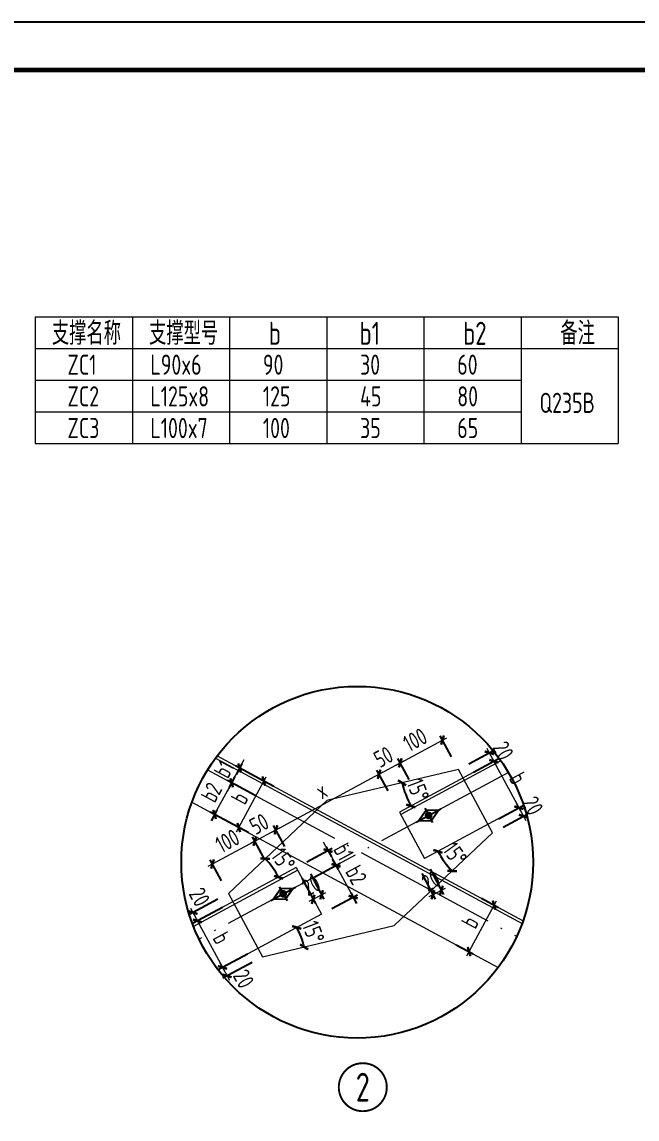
# Model space of a CAD drawing. Extents: x -2746917 to -971774, y -3334247 to -3250358.
# Drawn here: x -1621907 to -1609095, y -3297027 to -3274173 of the extents above; entities that cross this region are included whole.
import ezdxf
from ezdxf.enums import TextEntityAlignment as Align

# ---------------------------------------------------------------- set-up
doc = ezdxf.new("R2010")
doc.units = 0
doc.header["$LTSCALE"] = 1000
doc.header["$MEASUREMENT"] = 0
doc.header["$PDMODE"] = 35
doc.linetypes.add('DOTE', pattern=[2.42, 2, -0.2, 0.02, -0.2])
doc.layers.get('0').update_dxf_attribs({"linetype": 'CONTINUOUS'})
doc.layers.get('Defpoints').update_dxf_attribs({"linetype": 'CONTINUOUS'})
for name, color, linetype in [('AXIS', 253, 'DOTE'), ('BOLT', 7, 'CONTINUOUS'), ('DIM', 3, 'CONTINUOUS'), ('NUM', 7, 'CONTINUOUS'), ('PUB_TITLE', 4, 'CONTINUOUS'), ('TEXT', 7, 'CONTINUOUS'), ('THIN', 7, 'CONTINUOUS')]:
    doc.layers.add(name, color=color, linetype=linetype)
doc.layers.add('yichutu', color=7, linetype='CONTINUOUS', true_color=0xffffff, plot=False)
doc.styles.add('TSSD_Dimension', font='tssdeng.shx', dxfattribs={"width": 0.75, "bigfont": 'Hztxt.shx'})
doc.styles.add('TSSD_Num', font='tssdeng.shx', dxfattribs={"width": 0.75, "bigfont": 'hztxt.shx'})
doc.styles.add('TSSD_Rein', font='Tssdeng.shx', dxfattribs={"width": 0.75, "bigfont": 'hztxt.shx'})
doc.dimstyles.new('TSSD_100_100', dxfattribs={"dimtxt": 350, "dimasz": 100, "dimexe": 100, "dimexo": 250, "dimgap": 100, "dimtad": 1, "dimdec": 0, "dimzin": 0, "dimdsep": 46, "dimtxsty": 'TSSD_Dimension', "dimblk": '_tsdbk', "dimcen": 0, "dimdle": 100, "dimclrt": 7, "dimadec": 0, "dimazin": 0, "dimtfac": 1, "dimtdec": 0, "dimtix": 1, "dimtmove": 2, "dimatfit": 3, "dimldrblk": '_tsdbk', "dimfxl": 250, "dimtolj": 1, "dimtzin": 0, "dimlwd": 5, "dimarcsym": 0})
doc.dimstyles.new('TSSD_10_100', dxfattribs={"dimtxt": 350, "dimasz": 100, "dimexe": 100, "dimexo": 250, "dimgap": 100, "dimtad": 1, "dimdec": 0, "dimlfac": 0.1, "dimzin": 0, "dimdsep": 46, "dimtxsty": 'TSSD_Dimension', "dimblk": 'ARCHTICK', "dimcen": 0, "dimdle": 100, "dimclrt": 7, "dimadec": 0, "dimazin": 0, "dimtfac": 1, "dimtdec": 0, "dimtix": 1, "dimtmove": 2, "dimatfit": 3, "dimldrblk": 'ARCHTICK', "dimfxl": 1, "dimtolj": 1, "dimtzin": 0, "dimlwd": 5, "dimarcsym": 0})
doc.dimstyles.new('TSSD_200_100', dxfattribs={"dimtxt": 350, "dimasz": 100, "dimexe": 100, "dimexo": 250, "dimgap": 100, "dimtad": 1, "dimdec": 0, "dimlfac": 2, "dimzin": 0, "dimdsep": 46, "dimtxsty": 'TSSD_Dimension', "dimblk": 'ARCHTICK', "dimcen": 0, "dimdle": 100, "dimclrt": 7, "dimadec": 0, "dimazin": 0, "dimtfac": 1, "dimtdec": 0, "dimtix": 1, "dimtmove": 2, "dimatfit": 3, "dimfxl": 1, "dimtolj": 1, "dimtzin": 0, "dimarcsym": 0})

# ---------------------------------------------------------------- blocks, each defined once
blk = doc.blocks.new('A$C7C2454F9')
at = {"layer": 'BOLT'}
for p, q in [((217, 41), (8, -160)), ((54, 2), (171, -121)), ((199, 23), (71, -16)), ((199, 23), (154, -103)), ((26, -142), (71, -16)), ((26, -142), (154, -103))]:
    blk.add_line(p, q, dxfattribs=at)
at = {"layer": 'BOLT', "const_width": 40}
blk.add_lwpolyline([(127, -46, 1), (98, -73, 1), (127, -46)], format="xyb", dxfattribs=at)
blk = doc.blocks.new('_ArchTick')
at = {"color": 0, "const_width": 0.5}
blk.add_lwpolyline([(-0.71, -0.71), (0.71, 0.71)], dxfattribs=at)
blk = doc.blocks.new('*D2982')
at = {"layer": 'Defpoints', "color": 0, "ltscale": 1.5}
for p in [(-1617056, -3291239), (-1616750, -3291807), (-1617631, -3292282)]:
    blk.add_point(p, dxfattribs=at)
at = {"layer": 'DIM', "color": 0, "lineweight": -2, "ltscale": 1.5}
for p, q in [((-1616869, -3291587), (-1617104, -3291151)), ((-1617749, -3292061), (-1617984, -3291626))]:
    blk.add_line(p, q, dxfattribs=at)
at = {"layer": 'DIM', "color": 0, "lineweight": 5, "ltscale": 1.5}
blk.add_line((-1618025, -3291761), (-1616968, -3291192), dxfattribs=at)
at = {"layer": 'DIM', "color": 0, "lineweight": 5, "ltscale": 1.5, "xscale": 100, "yscale": 100, "zscale": 100}
for p, rotation in [((-1617056, -3291239), 28.32293763853625), ((-1617937, -3291714), 208.3229376385362)]:
    blk.add_blockref('_ArchTick', p, dxfattribs=dict(at, rotation=rotation))
at = {"layer": 'DIM', "color": 7, "ltscale": 1.5, "insert": (-1617627, -3291234), "char_height": 350, "attachment_point": 5, "rotation": 28.3229, "style": 'TSSD_Dimension'}
blk.add_mtext('\\A1;100', dxfattribs=at)
blk = doc.blocks.new('*D2983')
at = {"layer": 'Defpoints', "color": 0, "ltscale": 1.5}
for p in [(-1616616, -3291002), (-1616310, -3291570), (-1616750, -3291807)]:
    blk.add_point(p, dxfattribs=at)
at = {"layer": 'DIM', "color": 0, "lineweight": -2, "ltscale": 1.5}
for p, q in [((-1616429, -3291350), (-1616664, -3290914)), ((-1616869, -3291587), (-1617104, -3291151))]:
    blk.add_line(p, q, dxfattribs=at)
at = {"layer": 'DIM', "color": 0, "lineweight": 5, "ltscale": 1.5}
for p, q in [((-1617056, -3291239), (-1616616, -3291002)), ((-1616616, -3291002), (-1616528, -3290955)), ((-1617056, -3291239), (-1617145, -3291287))]:
    blk.add_line(p, q, dxfattribs=at)
at = {"layer": 'DIM', "color": 0, "lineweight": 5, "ltscale": 1.5, "xscale": 100, "yscale": 100, "zscale": 100}
for p, rotation in [((-1616616, -3291002), 208.3229376356212), ((-1617056, -3291239), 28.32293763562116)]:
    blk.add_blockref('_ArchTick', p, dxfattribs=dict(at, rotation=rotation))
at = {"layer": 'DIM', "color": 7, "ltscale": 1.5, "insert": (-1616967, -3290879), "char_height": 350, "attachment_point": 5, "rotation": 28.3229, "style": 'TSSD_Dimension'}
blk.add_mtext('\\A1;50', dxfattribs=at)
blk = doc.blocks.new('*D2984')
at = {"layer": 'Defpoints', "color": 0, "ltscale": 1.5}
for p in [(-1614468, -3289844), (-1614162, -3290412), (-1616310, -3291570)]:
    blk.add_point(p, dxfattribs=at)
at = {"layer": 'DIM', "color": 0, "lineweight": -2, "ltscale": 1.5}
for p, q in [((-1614280, -3290192), (-1614515, -3289756)), ((-1616429, -3291350), (-1616664, -3290914))]:
    blk.add_line(p, q, dxfattribs=at)
at = {"layer": 'DIM', "color": 0, "lineweight": 5, "ltscale": 1.5}
blk.add_line((-1616704, -3291050), (-1614380, -3289797), dxfattribs=at)
at = {"layer": 'DIM', "color": 0, "lineweight": 5, "ltscale": 1.5, "xscale": 100, "yscale": 100, "zscale": 100}
for p, rotation in [((-1614468, -3289844), 28.32293763562119), ((-1616616, -3291002), 208.3229376356212)]:
    blk.add_blockref('_ArchTick', p, dxfattribs=dict(at, rotation=rotation))
at = {"layer": 'DIM', "color": 7, "ltscale": 1.5, "insert": (-1615672, -3290181), "char_height": 350, "attachment_point": 5, "rotation": 28.3229, "style": 'TSSD_Dimension'}
blk.add_mtext('\\A1;x', dxfattribs=at)
blk = doc.blocks.new('*D2985')
at = {"layer": 'Defpoints', "color": 0, "ltscale": 1.5}
for p in [(-1614027, -3289607), (-1613721, -3290175), (-1614162, -3290412)]:
    blk.add_point(p, dxfattribs=at)
at = {"layer": 'DIM', "color": 0, "lineweight": -2, "ltscale": 1.5}
for p, q in [((-1613840, -3289955), (-1614075, -3289519)), ((-1614280, -3290192), (-1614515, -3289756))]:
    blk.add_line(p, q, dxfattribs=at)
at = {"layer": 'DIM', "color": 0, "lineweight": 5, "ltscale": 1.5}
for p, q in [((-1614468, -3289844), (-1614027, -3289607)), ((-1614027, -3289607), (-1613939, -3289559)), ((-1614468, -3289844), (-1614556, -3289891))]:
    blk.add_line(p, q, dxfattribs=at)
at = {"layer": 'DIM', "color": 0, "lineweight": 5, "ltscale": 1.5, "xscale": 100, "yscale": 100, "zscale": 100}
for p, rotation in [((-1614027, -3289607), 208.3229376356212), ((-1614468, -3289844), 28.32293763562116)]:
    blk.add_blockref('_ArchTick', p, dxfattribs=dict(at, rotation=rotation))
at = {"layer": 'DIM', "color": 7, "ltscale": 1.5, "insert": (-1614378, -3289483), "char_height": 350, "attachment_point": 5, "rotation": 28.3229, "style": 'TSSD_Dimension'}
blk.add_mtext('\\A1;50', dxfattribs=at)
blk = doc.blocks.new('*D2986')
at = {"layer": 'Defpoints', "color": 0, "ltscale": 1.5}
for p in [(-1613147, -3289132), (-1612841, -3289700), (-1613721, -3290175)]:
    blk.add_point(p, dxfattribs=at)
at = {"layer": 'DIM', "color": 0, "lineweight": 5, "ltscale": 1.5}
blk.add_line((-1614115, -3289654), (-1613059, -3289085), dxfattribs=at)
at = {"layer": 'DIM', "color": 0, "lineweight": -2, "ltscale": 1.5}
for p, q in [((-1612960, -3289480), (-1613195, -3289044)), ((-1613840, -3289955), (-1614075, -3289519))]:
    blk.add_line(p, q, dxfattribs=at)
at = {"layer": 'DIM', "color": 0, "lineweight": 5, "ltscale": 1.5, "xscale": 100, "yscale": 100, "zscale": 100}
for p, rotation in [((-1613147, -3289132), 28.32293763562119), ((-1614027, -3289607), 208.3229376356212)]:
    blk.add_blockref('_ArchTick', p, dxfattribs=dict(at, rotation=rotation))
at = {"layer": 'DIM', "color": 7, "ltscale": 1.5, "insert": (-1613718, -3289127), "char_height": 350, "attachment_point": 5, "rotation": 28.3229, "style": 'TSSD_Dimension'}
blk.add_mtext('\\A1;100', dxfattribs=at)
blk = doc.blocks.new('*D2987')
at = {"layer": 'Defpoints', "color": 0, "ltscale": 1.5}
for p in [(-1612817, -3289744), (-1612078, -3289573), (-1612723, -3289920)]:
    blk.add_point(p, dxfattribs=at)
at = {"layer": 'DIM', "color": 0, "lineweight": 5, "ltscale": 1.5}
for p, q in [((-1612173, -3289397), (-1612220, -3289309)), ((-1612173, -3289397), (-1612078, -3289573)), ((-1612078, -3289573), (-1612030, -3289661))]:
    blk.add_line(p, q, dxfattribs=at)
at = {"layer": 'DIM', "color": 0, "lineweight": -2, "ltscale": 1.5}
for p, q in [((-1612597, -3289626), (-1612085, -3289349)), ((-1612502, -3289802), (-1611990, -3289525))]:
    blk.add_line(p, q, dxfattribs=at)
at = {"layer": 'DIM', "color": 0, "lineweight": 5, "ltscale": 1.5, "xscale": 100, "yscale": 100, "zscale": 100}
for p, rotation in [((-1612173, -3289397), 298.3229376384968), ((-1612078, -3289573), 118.3229376384968)]:
    blk.add_blockref('_ArchTick', p, dxfattribs=dict(at, rotation=rotation))
at = {"layer": 'DIM', "color": 7, "ltscale": 1.5, "insert": (-1611883, -3289354), "char_height": 350, "attachment_point": 5, "rotation": 298.3229, "style": 'TSSD_Dimension'}
blk.add_mtext('\\A1;20', dxfattribs=at)
blk = doc.blocks.new('*D2988')
at = {"layer": 'Defpoints', "color": 0, "ltscale": 1.5}
for p in [(-1612723, -3289920), (-1611556, -3290541), (-1612201, -3290889)]:
    blk.add_point(p, dxfattribs=at)
at = {"layer": 'DIM', "color": 0, "lineweight": -2, "ltscale": 1.5}
for p, q in [((-1612502, -3289802), (-1611990, -3289525)), ((-1611981, -3290770), (-1611468, -3290494))]:
    blk.add_line(p, q, dxfattribs=at)
at = {"layer": 'DIM', "color": 0, "lineweight": 5, "ltscale": 1.5}
blk.add_line((-1612125, -3289485), (-1611509, -3290629), dxfattribs=at)
at = {"layer": 'DIM', "color": 0, "lineweight": 5, "ltscale": 1.5, "xscale": 100, "yscale": 100, "zscale": 100}
for p, rotation in [((-1612078, -3289573), 118.3229376539176), ((-1611556, -3290541), 298.3229376539176)]:
    blk.add_blockref('_ArchTick', p, dxfattribs=dict(at, rotation=rotation))
at = {"layer": 'DIM', "color": 7, "ltscale": 1.5, "insert": (-1611575, -3289926), "char_height": 350, "attachment_point": 5, "rotation": 298.3229, "style": 'TSSD_Dimension'}
blk.add_mtext('\\A1;b', dxfattribs=at)
blk = doc.blocks.new('*D2989')
at = {"layer": 'Defpoints', "color": 0, "ltscale": 1.5}
for p in [(-1612201, -3290889), (-1611461, -3290717), (-1612106, -3291065)]:
    blk.add_point(p, dxfattribs=at)
at = {"layer": 'DIM', "color": 0, "lineweight": 5, "ltscale": 1.5}
for p, q in [((-1611556, -3290541), (-1611603, -3290453)), ((-1611556, -3290541), (-1611461, -3290717)), ((-1611461, -3290717), (-1611414, -3290805))]:
    blk.add_line(p, q, dxfattribs=at)
at = {"layer": 'DIM', "color": 0, "lineweight": -2, "ltscale": 1.5}
for p, q in [((-1611981, -3290770), (-1611468, -3290494)), ((-1611886, -3290946), (-1611373, -3290670))]:
    blk.add_line(p, q, dxfattribs=at)
at = {"layer": 'DIM', "color": 0, "lineweight": 5, "ltscale": 1.5, "xscale": 100, "yscale": 100, "zscale": 100}
for p, rotation in [((-1611556, -3290541), 298.3229376539176), ((-1611461, -3290717), 118.3229376539176)]:
    blk.add_blockref('_ArchTick', p, dxfattribs=dict(at, rotation=rotation))
at = {"layer": 'DIM', "color": 7, "ltscale": 1.5, "insert": (-1611266, -3290499), "char_height": 350, "attachment_point": 5, "rotation": 298.3229, "style": 'TSSD_Dimension'}
blk.add_mtext('\\A1;20', dxfattribs=at)
blk = doc.blocks.new('*D2990')
at = {"layer": 'Defpoints', "color": 0, "ltscale": 1.5}
for p in [(-1617607, -3292326), (-1617512, -3292502), (-1618251, -3292900)]:
    blk.add_point(p, dxfattribs=at)
at = {"layer": 'DIM', "color": 0, "lineweight": -2, "ltscale": 1.5}
for p, q in [((-1617827, -3292444), (-1618434, -3292772)), ((-1617732, -3292620), (-1618339, -3292948))]:
    blk.add_line(p, q, dxfattribs=at)
at = {"layer": 'DIM', "color": 0, "lineweight": 5, "ltscale": 1.5}
blk.add_line((-1618394, -3292636), (-1618204, -3292988), dxfattribs=at)
at = {"layer": 'DIM', "color": 0, "lineweight": 5, "ltscale": 1.5, "xscale": 100, "yscale": 100, "zscale": 100}
for p, rotation in [((-1618346, -3292724), 118.3229376384968), ((-1618251, -3292900), 298.3229376384968)]:
    blk.add_blockref('_ArchTick', p, dxfattribs=dict(at, rotation=rotation))
at = {"layer": 'DIM', "color": 7, "ltscale": 1.5, "insert": (-1618208, -3292401), "char_height": 350, "attachment_point": 5, "rotation": 298.3229, "style": 'TSSD_Dimension'}
blk.add_mtext('\\A1;20', dxfattribs=at)
blk = doc.blocks.new('*D2991')
at = {"layer": 'Defpoints', "color": 0, "ltscale": 1.5}
for p in [(-1617512, -3292502), (-1616990, -3293470), (-1617730, -3293868)]:
    blk.add_point(p, dxfattribs=at)
at = {"layer": 'DIM', "color": 0, "lineweight": -2, "ltscale": 1.5}
for p, q in [((-1617732, -3292620), (-1618339, -3292948)), ((-1617210, -3293589), (-1617818, -3293916))]:
    blk.add_line(p, q, dxfattribs=at)
at = {"layer": 'DIM', "color": 0, "lineweight": 5, "ltscale": 1.5}
blk.add_line((-1618299, -3292812), (-1617682, -3293956), dxfattribs=at)
at = {"layer": 'DIM', "color": 0, "lineweight": 5, "ltscale": 1.5, "xscale": 100, "yscale": 100, "zscale": 100}
for p, rotation in [((-1618251, -3292900), 118.3229376539176), ((-1617730, -3293868), 298.3229376539176)]:
    blk.add_blockref('_ArchTick', p, dxfattribs=dict(at, rotation=rotation))
at = {"layer": 'DIM', "color": 7, "ltscale": 1.5, "insert": (-1617748, -3293254), "char_height": 350, "attachment_point": 5, "rotation": 298.3229, "style": 'TSSD_Dimension'}
blk.add_mtext('\\A1;b', dxfattribs=at)
blk = doc.blocks.new('*D2992')
at = {"layer": 'Defpoints', "color": 0, "ltscale": 1.5}
for p in [(-1616990, -3293470), (-1616895, -3293646), (-1617635, -3294044)]:
    blk.add_point(p, dxfattribs=at)
at = {"layer": 'DIM', "color": 0, "lineweight": -2, "ltscale": 1.5}
for p, q in [((-1617210, -3293589), (-1617818, -3293916)), ((-1617115, -3293765), (-1617723, -3294092))]:
    blk.add_line(p, q, dxfattribs=at)
at = {"layer": 'DIM', "color": 0, "lineweight": 5, "ltscale": 1.5}
for p, q in [((-1617730, -3293868), (-1617777, -3293780)), ((-1617730, -3293868), (-1617635, -3294044)), ((-1617635, -3294044), (-1617587, -3294133))]:
    blk.add_line(p, q, dxfattribs=at)
at = {"layer": 'DIM', "color": 0, "lineweight": 5, "ltscale": 1.5, "xscale": 100, "yscale": 100, "zscale": 100}
for p, rotation in [((-1617730, -3293868), 298.3229376539176), ((-1617635, -3294044), 118.3229376539176)]:
    blk.add_blockref('_ArchTick', p, dxfattribs=dict(at, rotation=rotation))
at = {"layer": 'DIM', "color": 7, "ltscale": 1.5, "insert": (-1617289, -3294106), "char_height": 350, "attachment_point": 5, "rotation": 298.3229, "style": 'TSSD_Dimension'}
blk.add_mtext('\\A1;20', dxfattribs=at)
blk = doc.blocks.new('*D2993')
at = {"layer": 'Defpoints', "color": 0, "ltscale": 1.5}
for p in [(-1616192, -3291789), (-1616016, -3291695), (-1615665, -3292355)]:
    blk.add_point(p, dxfattribs=at)
at = {"layer": 'DIM', "color": 0, "lineweight": -2, "ltscale": 1.5}
for p, q in [((-1616075, -3292010), (-1615795, -3292538)), ((-1615898, -3291916), (-1615618, -3292444))]:
    blk.add_line(p, q, dxfattribs=at)
at = {"layer": 'DIM', "color": 0, "lineweight": 5, "ltscale": 1.5}
for p, q in [((-1615842, -3292449), (-1615930, -3292496)), ((-1615842, -3292449), (-1615665, -3292355)), ((-1615665, -3292355), (-1615577, -3292309))]:
    blk.add_line(p, q, dxfattribs=at)
at = {"layer": 'DIM', "color": 0, "lineweight": 5, "ltscale": 1.5, "xscale": 100, "yscale": 100, "zscale": 100}
for p, rotation in [((-1615665, -3292355), 207.9619845156789), ((-1615842, -3292449), 27.96198451567887)]:
    blk.add_blockref('_ArchTick', p, dxfattribs=dict(at, rotation=rotation))
at = {"layer": 'DIM', "color": 7, "ltscale": 1.5, "insert": (-1615882, -3292159), "char_height": 350, "attachment_point": 5, "rotation": 27.962, "style": 'TSSD_Dimension'}
blk.add_mtext('\\A1;20', dxfattribs=at)
blk = doc.blocks.new('*D2994')
at = {"layer": 'Defpoints', "color": 0, "ltscale": 1.5}
for p in [(-1613521, -3291600), (-1613698, -3291694), (-1613170, -3292261)]:
    blk.add_point(p, dxfattribs=at)
at = {"layer": 'DIM', "color": 0, "lineweight": -2, "ltscale": 1.5}
for p, q in [((-1613404, -3291821), (-1613124, -3292349)), ((-1613580, -3291915), (-1613300, -3292443))]:
    blk.add_line(p, q, dxfattribs=at)
at = {"layer": 'DIM', "color": 0, "lineweight": 5, "ltscale": 1.5}
for p, q in [((-1613347, -3292354), (-1613170, -3292261)), ((-1613170, -3292261), (-1613082, -3292214)), ((-1613347, -3292354), (-1613435, -3292401))]:
    blk.add_line(p, q, dxfattribs=at)
at = {"layer": 'DIM', "color": 0, "lineweight": 5, "ltscale": 1.5, "xscale": 100, "yscale": 100, "zscale": 100}
for p, rotation in [((-1613347, -3292354), 27.96198451567887), ((-1613170, -3292261), 207.9619845156789)]:
    blk.add_blockref('_ArchTick', p, dxfattribs=dict(at, rotation=rotation))
at = {"layer": 'DIM', "color": 7, "ltscale": 1.5, "insert": (-1613388, -3292065), "char_height": 350, "attachment_point": 5, "rotation": 27.962, "style": 'TSSD_Dimension'}
blk.add_mtext('\\A1;20', dxfattribs=at)
blk = doc.blocks.new('*D3082')
at = {"layer": 'Defpoints', "color": 0, "ltscale": 1.5}
for p in [(-1615670, -3292758), (-1614155, -3292997), (-1616068, -3293301), (-1616895, -3293646), (-1617821, -3293918)]:
    blk.add_point(p, dxfattribs=at)
at = {"layer": 'DIM', "color": 0, "lineweight": -2, "ltscale": 1.5}
blk.add_arc((-1617647, -3293824), 1664, 13.3229, 28.3229, dxfattribs=at)
at = {"layer": 'DIM', "color": 0, "lineweight": -2, "ltscale": 1.5, "xscale": 100, "yscale": 100, "zscale": 100}
for p, rotation in [((-1616183, -3293035), 118.3229376385239), ((-1616029, -3293441), 283.3229376385052)]:
    blk.add_blockref('_ArchTick', p, dxfattribs=dict(at, rotation=rotation))
at = {"layer": 'DIM', "color": 7, "ltscale": 1.5, "insert": (-1615835, -3293135), "char_height": 350, "attachment_point": 5, "rotation": 290.8229, "style": 'TSSD_Dimension'}
blk.add_mtext('\\A1;15°', dxfattribs=at)
blk = doc.blocks.new('*D3083')
at = {"layer": 'Defpoints', "color": 0, "ltscale": 1.5}
for p in [(-1615558, -3290393), (-1616192, -3291790), (-1616643, -3291852), (-1617607, -3292326), (-1618355, -3292956)]:
    blk.add_point(p, dxfattribs=at)
at = {"layer": 'DIM', "color": 0, "lineweight": -2, "ltscale": 1.5}
blk.add_arc((-1618169, -3292856), 1827, 28.3229, 43.3229, dxfattribs=at)
at = {"layer": 'DIM', "color": 0, "lineweight": -2, "ltscale": 1.5, "xscale": 100, "yscale": 100, "zscale": 100}
for p, rotation in [((-1616840, -3291602), 133.3229376384956), ((-1616561, -3291989), 298.3229376385062)]:
    blk.add_blockref('_ArchTick', p, dxfattribs=dict(at, rotation=rotation))
at = {"layer": 'DIM', "color": 7, "ltscale": 1.5, "insert": (-1616465, -3291626), "char_height": 350, "attachment_point": 5, "rotation": 305.8229, "style": 'TSSD_Dimension'}
blk.add_mtext('\\A1;15°', dxfattribs=at)
blk = doc.blocks.new('*D3084')
at = {"layer": 'Defpoints', "color": 0, "ltscale": 1.5}
for p in [(-1611967, -3289513), (-1612817, -3289744), (-1613943, -3290188), (-1615558, -3290393), (-1614043, -3290632)]:
    blk.add_point(p, dxfattribs=at)
at = {"layer": 'DIM', "color": 0, "lineweight": -2, "ltscale": 1.5}
blk.add_arc((-1612065, -3289566), 1978, 193.3229, 208.3229, dxfattribs=at)
at = {"layer": 'DIM', "color": 0, "lineweight": -2, "ltscale": 1.5, "xscale": 100, "yscale": 100, "zscale": 100}
for p, rotation in [((-1613990, -3290022), 103.3229376385344), ((-1613807, -3290505), 298.3229376385023)]:
    blk.add_blockref('_ArchTick', p, dxfattribs=dict(at, rotation=rotation))
at = {"layer": 'DIM', "color": 7, "ltscale": 1.5, "insert": (-1613657, -3290172), "char_height": 350, "attachment_point": 5, "rotation": 290.8229, "style": 'TSSD_Dimension'}
blk.add_mtext('\\A1;15°', dxfattribs=at)
blk = doc.blocks.new('*D3085')
at = {"layer": 'Defpoints', "color": 0, "ltscale": 1.5}
for p in [(-1611458, -3290488), (-1612106, -3291065), (-1613521, -3291600), (-1613157, -3291595), (-1614155, -3292997)]:
    blk.add_point(p, dxfattribs=at)
at = {"layer": 'DIM', "color": 0, "lineweight": -2, "ltscale": 1.5}
blk.add_arc((-1611544, -3290534), 1931, 208.3229, 223.3229, dxfattribs=at)
at = {"layer": 'DIM', "color": 0, "lineweight": -2, "ltscale": 1.5, "xscale": 100, "yscale": 100, "zscale": 100}
for p, rotation in [((-1613243, -3291450), 118.3229376385109), ((-1612948, -3291859), 313.3229376385052)]:
    blk.add_blockref('_ArchTick', p, dxfattribs=dict(at, rotation=rotation))
at = {"layer": 'DIM', "color": 7, "ltscale": 1.5, "insert": (-1612886, -3291504), "char_height": 350, "attachment_point": 5, "rotation": 305.8229, "style": 'TSSD_Dimension'}
blk.add_mtext('\\A1;15°', dxfattribs=at)
blk = doc.blocks.new('*D2995')
at = {"layer": 'Defpoints', "color": 0, "ltscale": 1.5}
for p in [(-1616869, -3289985), (-1616441, -3290216), (-1616963, -3291185)]:
    blk.add_point(p, dxfattribs=at)
at = {"layer": 'DIM', "color": 0, "lineweight": 5, "ltscale": 1.5}
blk.add_line((-1617439, -3291042), (-1616822, -3289897), dxfattribs=at)
at = {"layer": 'DIM', "color": 0, "lineweight": -2, "ltscale": 1.5}
for p, q in [((-1616661, -3290098), (-1616957, -3289938)), ((-1617183, -3291066), (-1617479, -3290906))]:
    blk.add_line(p, q, dxfattribs=at)
at = {"layer": 'DIM', "color": 0, "lineweight": 5, "ltscale": 1.5, "xscale": 100, "yscale": 100, "zscale": 100}
for p, rotation in [((-1616869, -3289985), 61.67706236150075), ((-1617391, -3290954), 241.6770623615007)]:
    blk.add_blockref('_ArchTick', p, dxfattribs=dict(at, rotation=rotation))
at = {"layer": 'DIM', "color": 7, "ltscale": 1.5, "insert": (-1617372, -3290339), "char_height": 350, "attachment_point": 5, "rotation": 61.6771, "style": 'TSSD_Dimension'}
blk.add_mtext('\\A1;b', dxfattribs=at)
blk = doc.blocks.new('*D2996')
at = {"layer": 'Defpoints', "color": 0, "ltscale": 1.5}
for p in [(-1612558, -3292309), (-1612072, -3292571), (-1613080, -3293277)]:
    blk.add_point(p, dxfattribs=at)
at = {"layer": 'DIM', "color": 0, "lineweight": 5, "ltscale": 1.5}
blk.add_line((-1612641, -3293627), (-1612025, -3292483), dxfattribs=at)
at = {"layer": 'DIM', "color": 0, "lineweight": -2, "ltscale": 1.5}
for p, q in [((-1612338, -3292428), (-1611984, -3292618)), ((-1612860, -3293396), (-1612506, -3293587))]:
    blk.add_line(p, q, dxfattribs=at)
at = {"layer": 'DIM', "color": 0, "lineweight": 5, "ltscale": 1.5, "xscale": 100, "yscale": 100, "zscale": 100}
for p, rotation in [((-1612072, -3292571), 61.6770623614884), ((-1612594, -3293539), 241.6770623614884)]:
    blk.add_blockref('_ArchTick', p, dxfattribs=dict(at, rotation=rotation))
at = {"layer": 'DIM', "color": 7, "ltscale": 1.5, "insert": (-1612575, -3292925), "char_height": 350, "attachment_point": 5, "rotation": 61.6771, "style": 'TSSD_Dimension'}
blk.add_mtext('\\A1;b', dxfattribs=at)
blk = doc.blocks.new('ts_idx1')
at = {"color": 0, "linetype": 'ByBlock', "lineweight": -2, "const_width": 0.04}
blk.add_lwpolyline([(-0.5, 0, 1), (0.5, 0, 1)], format="xyb", close=True, dxfattribs=at)
at = {"color": 0, "linetype": 'ByBlock', "lineweight": -2, "style": 'TSSD_Num', "width": 0.75}
blk.add_attdef('A', text='', height=0.6, dxfattribs=at).set_placement((0, 0), align=Align.MIDDLE_CENTER)
blk = doc.blocks.new('_tsdbk')
blk.add_line((-1, 0), (1.5, 0))
at = {"const_width": 0.5}
blk.add_lwpolyline([(-0.7, -0.7), (0.7, 0.7)], dxfattribs=at)
blk = doc.blocks.new('*D2999')
at = {"layer": 'Defpoints', "color": 0, "ltscale": 1.5}
for p in [(-1616192, -3291790), (-1615364, -3291742), (-1616026, -3292098)]:
    blk.add_point(p, dxfattribs=at)
at = {"layer": 'DIM', "color": 0, "lineweight": 5, "ltscale": 1.5}
for p, q in [((-1615578, -3291346), (-1615625, -3291258)), ((-1615530, -3291434), (-1615364, -3291742)), ((-1615317, -3291830), (-1615270, -3291918))]:
    blk.add_line(p, q, dxfattribs=at)
at = {"layer": 'DIM', "color": 0, "lineweight": -2, "ltscale": 1.5}
for p, q in [((-1615972, -3291671), (-1615442, -3291386)), ((-1615806, -3291979), (-1615276, -3291694))]:
    blk.add_line(p, q, dxfattribs=at)
at = {"layer": 'DIM', "color": 0, "lineweight": 5, "ltscale": 1.5, "xscale": 100, "yscale": 100, "zscale": 100}
for p, rotation in [((-1615530, -3291434), 298.3229376384658), ((-1615364, -3291742), 118.3229376384658)]:
    blk.add_blockref('_tsdbk', p, dxfattribs=dict(at, rotation=rotation))
at = {"layer": 'DIM', "color": 7, "ltscale": 1.5, "insert": (-1615205, -3291457), "char_height": 350, "attachment_point": 5, "rotation": 298.3229, "style": 'TSSD_Dimension'}
blk.add_mtext('\\A1;b1', dxfattribs=at)
blk = doc.blocks.new('*D3000')
at = {"layer": 'Defpoints', "color": 0, "ltscale": 1.5}
for p in [(-1616026, -3292098), (-1615009, -3292402), (-1615670, -3292758)]:
    blk.add_point(p, dxfattribs=at)
at = {"layer": 'DIM', "color": 0, "lineweight": -2, "ltscale": 1.5}
for p, q in [((-1615806, -3291979), (-1615276, -3291694)), ((-1615450, -3292640), (-1614921, -3292354))]:
    blk.add_line(p, q, dxfattribs=at)
at = {"layer": 'DIM', "color": 0, "lineweight": 5, "ltscale": 1.5}
blk.add_line((-1615317, -3291830), (-1615056, -3292314), dxfattribs=at)
at = {"layer": 'DIM', "color": 0, "lineweight": 5, "ltscale": 1.5, "xscale": 100, "yscale": 100, "zscale": 100}
for p, rotation in [((-1615364, -3291742), 118.3229376539176), ((-1615009, -3292402), 298.3229376539176)]:
    blk.add_blockref('_tsdbk', p, dxfattribs=dict(at, rotation=rotation))
at = {"layer": 'DIM', "color": 7, "ltscale": 1.5, "insert": (-1614944, -3291941), "char_height": 350, "attachment_point": 5, "rotation": 298.3229, "style": 'TSSD_Dimension'}
blk.add_mtext('\\A1;b2', dxfattribs=at)
blk = doc.blocks.new('*D3001')
at = {"layer": 'Defpoints', "color": 0, "ltscale": 1.5}
for p in [(-1617539, -3290022), (-1616827, -3290406), (-1617183, -3291066)]:
    blk.add_point(p, dxfattribs=at)
at = {"layer": 'DIM', "color": 0, "lineweight": -2, "ltscale": 1.5}
for p, q in [((-1617047, -3290287), (-1617627, -3289974)), ((-1617403, -3290947), (-1617983, -3290635))]:
    blk.add_line(p, q, dxfattribs=at)
at = {"layer": 'DIM', "color": 0, "lineweight": 5, "ltscale": 1.5}
blk.add_line((-1617848, -3290594), (-1617587, -3290110), dxfattribs=at)
at = {"layer": 'DIM', "color": 0, "lineweight": 5, "ltscale": 1.5, "xscale": 100, "yscale": 100, "zscale": 100}
for p, rotation in [((-1617539, -3290022), 61.67706236149959), ((-1617895, -3290682), 241.6770623614996)]:
    blk.add_blockref('_tsdbk', p, dxfattribs=dict(at, rotation=rotation))
at = {"layer": 'DIM', "color": 7, "ltscale": 1.5, "insert": (-1617959, -3290222), "char_height": 350, "attachment_point": 5, "rotation": 61.6771, "style": 'TSSD_Dimension'}
blk.add_mtext('\\A1;b2', dxfattribs=at)
blk = doc.blocks.new('*D3002')
at = {"layer": 'Defpoints', "color": 0, "ltscale": 1.5}
for p in [(-1617373, -3289714), (-1616661, -3290098), (-1616827, -3290406)]:
    blk.add_point(p, dxfattribs=at)
at = {"layer": 'DIM', "color": 0, "lineweight": 5, "ltscale": 1.5}
for p, q in [((-1617326, -3289626), (-1617278, -3289538)), ((-1617539, -3290022), (-1617373, -3289714)), ((-1617587, -3290110), (-1617634, -3290198))]:
    blk.add_line(p, q, dxfattribs=at)
at = {"layer": 'DIM', "color": 0, "lineweight": -2, "ltscale": 1.5}
for p, q in [((-1616881, -3289979), (-1617461, -3289666)), ((-1617047, -3290287), (-1617627, -3289974))]:
    blk.add_line(p, q, dxfattribs=at)
at = {"layer": 'DIM', "color": 0, "lineweight": 5, "ltscale": 1.5, "xscale": 100, "yscale": 100, "zscale": 100}
for p, rotation in [((-1617373, -3289714), 241.6770623460824), ((-1617539, -3290022), 61.67706234608244)]:
    blk.add_blockref('_tsdbk', p, dxfattribs=dict(at, rotation=rotation))
at = {"layer": 'DIM', "color": 7, "ltscale": 1.5, "insert": (-1617698, -3289737), "char_height": 350, "attachment_point": 5, "rotation": 61.6771, "style": 'TSSD_Dimension'}
blk.add_mtext('\\A1;b1', dxfattribs=at)
blk = doc.blocks.new('yct-891-420-89100-42000-100-2004.0')
at = {"layer": 'yichutu', "color": 7, "true_color": 0xffffff}
blk.add_lwpolyline([(0, 0), (0, 42000), (89100, 42000), (89100, 0)], close=True, dxfattribs=at)
blk = doc.blocks.new('A$C440D491C')
at = {"layer": 'PUB_TITLE'}
blk.add_lwpolyline([(0, 0), (0, 42000), (89100, 42000), (89100, 0)], close=True, dxfattribs=at)
at = {"layer": 'PUB_TITLE', "const_width": 100}
blk.add_lwpolyline([(88100, 1000), (88100, 41000), (713, 41000), (713, 1000), (88100, 1000)], dxfattribs=at)

msp = doc.modelspace()

# ---------------------------------------------------------------- linework, layer by layer
at = {"color": 4, "lineweight": 5, "ltscale": 1.5}
for p, q in [((-1617876.9, -3289510.51), (-1611489.54, -3292953.05)), ((-1617840.63, -3289461.9), (-1611468.88, -3292896.03)), ((-1611967.2, -3289513.14), (-1614042.94, -3290631.89)), ((-1611931.86, -3289562.26), (-1614014.48, -3290684.71)), ((-1618366.64, -3290427.99), (-1611986.64, -3293866.57)), ((-1614042.94, -3290631.89), (-1613521.06, -3291600.21)), ((-1611458.1, -3290488.35), (-1613521.06, -3291600.21)), ((-1616191.69, -3291789.98), (-1618355.35, -3292956.11)), ((-1616191.69, -3291789.98), (-1615669.81, -3292758.3)), ((-1616163.23, -3291842.8), (-1618333.75, -3293012.63)), ((-1615669.81, -3292758.3), (-1617820.68, -3293917.53))]:
    msp.add_line(p, q, dxfattribs=at)
msp.add_lwpolyline([(-1612105.74, -3291064.6), (-1612817.4, -3289744.17), (-1615558.05, -3290393.19), (-1617607.01, -3292325.59), (-1616895.35, -3293646.02), (-1614154.7, -3292997), (-1612105.74, -3291064.6)], dxfattribs=at)
at = {"layer": 'AXIS', "lineweight": 5, "ltscale": 1.5}
for p, q in [((-1618039.75, -3289752.18), (-1611601.87, -3293221.95)), ((-1611773.48, -3289806.33), (-1618216.96, -3293279.12))]:
    msp.add_line(p, q, dxfattribs=at)
at = {"layer": 'DIM', "color": 0, "ltscale": 1.5}
msp.add_circle((-1614923.01, -3291676.7), 3663.03, dxfattribs=at)
at = {"layer": 'TEXT', "lineweight": 5}
for p, q in [((-1621629.74, -3280314.24), (-1609485.32, -3280314.24)), ((-1621629.74, -3280314.24), (-1621629.74, -3282954.24)), ((-1619605.67, -3280314.24), (-1619605.67, -3282954.24)), ((-1617581.6, -3280314.24), (-1617581.6, -3282954.24)), ((-1615557.53, -3280314.24), (-1615557.53, -3282954.24)), ((-1613533.46, -3280314.24), (-1613533.46, -3282954.24)), ((-1611509.39, -3280314.24), (-1611509.39, -3282954.24)), ((-1609485.32, -3280314.24), (-1609485.32, -3282954.24)), ((-1621629.74, -3280974.24), (-1609485.32, -3280974.24)), ((-1621629.74, -3281634.24), (-1611509.39, -3281634.24)), ((-1621629.74, -3282294.24), (-1611509.39, -3282294.24)), ((-1621629.74, -3282294.24), (-1611509.39, -3282294.24)), ((-1621629.74, -3282294.24), (-1611509.39, -3282294.24)), ((-1621629.74, -3282954.24), (-1609485.32, -3282954.24))]:
    msp.add_line(p, q, dxfattribs=at)

# ---------------------------------------------------------------- block references
at = {"ltscale": 1.5}
msp.add_blockref('A$C440D491C', (-1687492.07, -3316173.05), dxfattribs=at)
at = {"layer": 'NUM', "ltscale": 1.5, "xscale": -1.999999999833599, "yscale": 2, "zscale": 2, "rotation": 72.0754833889583}
for p in [(-1613480.67, -3290451.98), (-1616509.7, -3292084.51)]:
    msp.add_blockref('A$C7C2454F9', p, dxfattribs=at)
at = {"layer": 'THIN'}
ref = msp.add_blockref('ts_idx1', (-1614807.35, -3296362.89, -100), dxfattribs=dict(at, xscale=999.9999799998477, yscale=999.9999799998477, zscale=999.9999800000003))
ref.add_attrib('2', '2', dxfattribs={"height": 600, "style": 'TSSD_Num', "width": 0.75}).set_placement((-1614807.35, -3296362.89, -100), align=Align.MIDDLE_CENTER)
at = {"layer": 'yichutu'}
msp.add_blockref('yct-891-420-89100-42000-100-2004.0', (-1687492.07, -3316173.05), dxfattribs=at)

# ---------------------------------------------------------------- texts
at = {"layer": 'TEXT', "lineweight": 5, "style": 'TSSD_Rein', "width": 0.75}
for s, height, p in [('支撑名称', 480, (-1621283.11, -3280899.17, 57.6)), ('支撑型号', 480, (-1619259.04, -3280899.17, 57.6)), ('备注', 480, (-1610693.29, -3280899.17, 57.6)), ('b', 480, (-1616765.5, -3280899.17, 57.6)), ('b1', 480, (-1614874.81, -3280899.17, 57.6)), ('b2', 480, (-1612717.36, -3280899.17, 57.6)), ('ZC1', 420, (-1620958.66, -3281521.95, 57.6)), ('L90x6', 420, (-1619230.79, -3281521.95, 57.6)), ('90', 420, (-1616887.92, -3281521.95, 57.6)), ('30', 420, (-1614863.85, -3281521.95, 57.6)), ('60', 420, (-1612839.78, -3281521.95, 57.6)), ('ZC2', 420, (-1620958.66, -3282181.95, 57.6)), ('L125x8', 420, (-1619230.79, -3282181.95, 57.6)), ('125', 420, (-1616887.92, -3282181.95, 57.6)), ('45', 420, (-1614863.85, -3282181.95, 57.6)), ('80', 420, (-1612839.78, -3282181.95, 57.6)), ('Q235B', 420, (-1611126.94, -3282317.52, 57.6)), ('ZC3', 420, (-1620958.66, -3282841.95, 57.6)), ('L100x7', 420, (-1619230.79, -3282841.95, 57.6)), ('100', 420, (-1616887.92, -3282841.95, 57.6)), ('35', 420, (-1614863.85, -3282841.95, 57.6)), ('65', 420, (-1612839.78, -3282841.95, 57.6))]:
    msp.add_text(s, height=height, dxfattribs=at).set_placement(p)

# ---------------------------------------------------------------- dimensions: what is measured, and where the dimension line sits
at = {"layer": 'DIM', "ltscale": 1.5}
for base, p1, p2, angle, picture, middle in [((-1613147.16, -3289132.34), (-1613721.41, -3290174.6), (-1612841.12, -3289700.16), 208.322938, '*D2986', (-1613717.77, -3289127.48)), ((-1614027.44, -3289606.78), (-1614161.55, -3290411.82), (-1613721.41, -3290174.6), 208.322938, '*D2985', (-1614377.99, -3289483.31)), ((-1611461.08, -3290717.16), (-1612200.63, -3290888.55), (-1612105.74, -3291064.6), 118.322938, '*D2989', (-1611266.45, -3290498.66)), ((-1616616.34, -3291002.09), (-1616750.45, -3291807.13), (-1616310.3, -3291569.91), 208.322938, '*D2983', (-1616966.88, -3290878.62))]:
    dim = msp.add_linear_dim(base=base, p1=p1, p2=p2, angle=angle, dimstyle='TSSD_10_100', dxfattribs=at)
    dim.commit()
    dim.dimension.update_dxf_attribs({"geometry": picture, "text_midpoint": middle})
for p1, p2, distance, picture, middle in [((-1612817.4, -3289744.17), (-1612722.51, -3289920.23), 732.33, '*D2987', (-1611883.22, -3289354.28)), ((-1617630.73, -3292281.57), (-1616750.45, -3291807.13), 645.04, '*D2982', (-1617627.1, -3291234.45)), ((-1613697.71, -3291693.99), (-1613521.06, -3291600.21), -747.64, '*D2994', (-1613387.77, -3292064.56)), ((-1616192.29, -3291788.87), (-1616015.64, -3291695.09), -747.64, '*D2993', (-1615882.35, -3292159.45))]:
    dim = msp.add_aligned_dim(p1=p1, p2=p2, distance=distance, dimstyle='TSSD_10_100', dxfattribs=at)
    dim.commit()
    dim.dimension.update_dxf_attribs({"geometry": picture, "text_midpoint": middle})
for base, p1, p2, angle, text, dimstyle, picture, middle in [((-1617373.26, -3289713.8), (-1616827.1, -3290405.75), (-1616661.05, -3290097.65), 241.677062, 'b1', 'TSSD_100_100', '*D3002', (-1617698.36, -3289737.38)), ((-1611555.97, -3290541.1), (-1612722.51, -3289920.23), (-1612200.63, -3290888.55), 118.322938, 'b', 'TSSD_10_100', '*D2988', (-1611574.83, -3289926.47)), ((-1614467.59, -3289844), (-1616310.3, -3291569.91), (-1614161.55, -3290411.82), 208.322938, 'x', 'TSSD_10_100', '*D2984', (-1615672.43, -3290180.96)), ((-1615008.61, -3292401.94), (-1616025.64, -3292098.08), (-1615669.81, -3292758.3), 118.322938, 'b2', 'TSSD_100_100', '*D3000', (-1614944.45, -3291941.36)), ((-1617729.58, -3293868.43), (-1617512.12, -3292501.64), (-1616990.24, -3293469.96), 118.322938, 'b', 'TSSD_10_100', '*D2991', (-1617748.44, -3293253.81))]:
    dim = msp.add_linear_dim(base=base, p1=p1, p2=p2, angle=angle, text=text, dimstyle=dimstyle, dxfattribs=at)
    dim.commit()
    dim.dimension.update_dxf_attribs({"geometry": picture, "text_midpoint": middle})
for base, line1, line2, picture, middle in [((-1613943.32, -3290187.98), ((-1611967.2, -3289513.14), (-1614042.94, -3290631.89)), ((-1612817.4, -3289744.17), (-1615558.05, -3290393.19)), '*D3084', (-1613657.37, -3290171.54)), ((-1616642.57, -3291852.1), ((-1616191.69, -3291789.98), (-1618355.35, -3292956.11)), ((-1615558.05, -3290393.19), (-1617607.01, -3292325.59)), '*D3083', (-1616464.82, -3291625.51)), ((-1613156.89, -3291595.09), ((-1614154.7, -3292997), (-1612105.74, -3291064.6)), ((-1611458.1, -3290488.35), (-1613521.06, -3291600.21)), '*D3085', (-1612886.11, -3291503.5)), ((-1616068.12, -3293301.12), ((-1616895.35, -3293646.02), (-1614154.7, -3292997)), ((-1615669.81, -3292758.3), (-1617820.68, -3293917.53)), '*D3082', (-1615835.4, -3293134.98))]:
    dim = msp.add_angular_dim_2l(base=base, line1=line1, line2=line2, dimstyle='TSSD_200_100', dxfattribs=at)
    dim.commit()
    dim.dimension.update_dxf_attribs({"geometry": picture, "text_midpoint": middle})
for p1, p2, distance, text, dimstyle, picture, middle in [((-1617182.93, -3291065.97), (-1616827.1, -3290405.75), 809.07, 'b2', 'TSSD_100_100', '*D3001', (-1617959.31, -3290221.53)), ((-1616962.86, -3291184.58), (-1616440.97, -3290216.26), 486.64, 'b', 'TSSD_10_100', '*D2995', (-1617372.38, -3290339.07)), ((-1616191.69, -3291789.98), (-1616025.64, -3292098.08), 751.11, 'b1', 'TSSD_100_100', '*D2999', (-1615205.39, -3291457.2)), ((-1613079.8, -3293277.39), (-1612557.92, -3292309.08), -551.87, 'b', 'TSSD_10_100', '*D2996', (-1612575.14, -3292924.59))]:
    dim = msp.add_aligned_dim(p1=p1, p2=p2, distance=distance, text=text, dimstyle=dimstyle, dxfattribs=at)
    dim.commit()
    dim.dimension.update_dxf_attribs({"geometry": picture, "text_midpoint": middle})
for base, p1, p2, angle, picture, middle, dimtype in [((-1618251.46, -3292900.12), (-1617607.01, -3292325.59), (-1617512.12, -3292501.64), 298.322938, '*D2990', (-1618207.84, -3292401.42), 161), ((-1617634.69, -3294044.49), (-1616990.24, -3293469.96), (-1616895.35, -3293646.02), 118.322938, '*D2992', (-1617289.04, -3294106.19), 160)]:
    dim = msp.add_linear_dim(base=base, p1=p1, p2=p2, angle=angle, dimstyle='TSSD_10_100', dxfattribs=at)
    dim.commit()
    dim.dimension.update_dxf_attribs({"geometry": picture, "text_midpoint": middle, "dimtype": dimtype})

doc.saveas('drawing.dxf')
